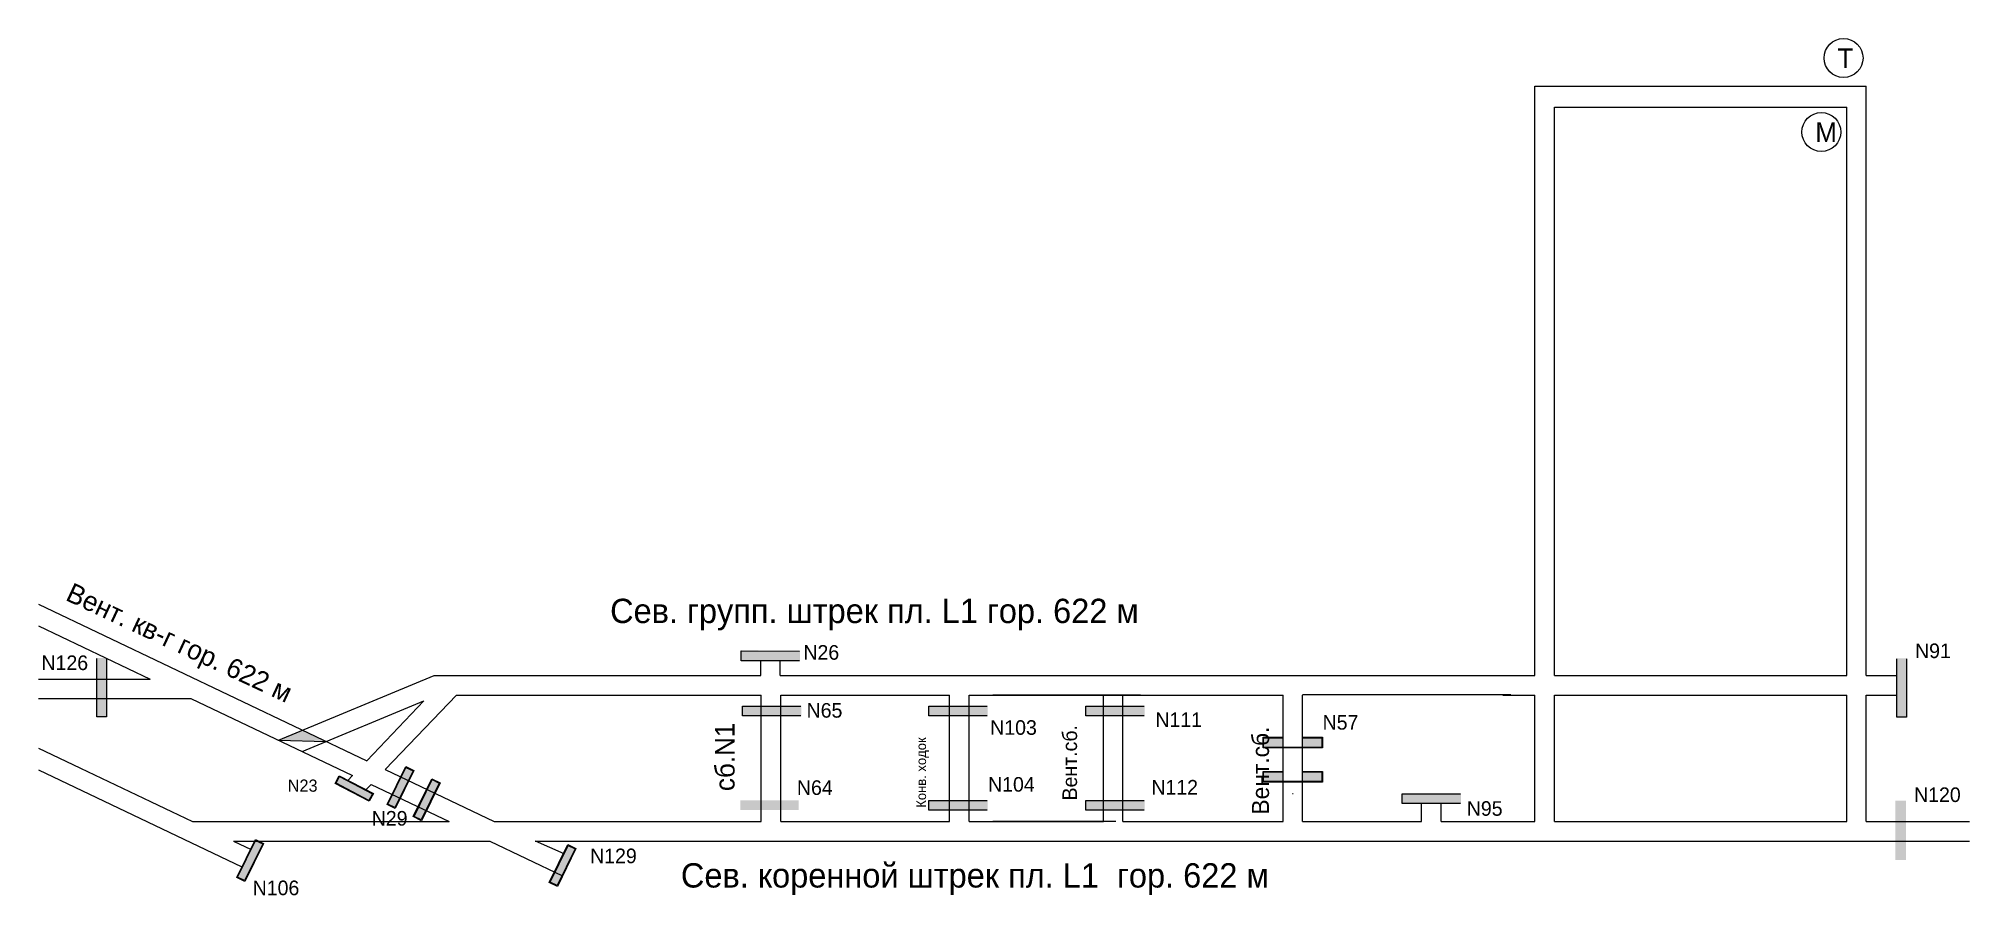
# Model space of a CAD drawing. Header units: millimetres. Extents: x -228 to 169, y -319 to -143.
import ezdxf

# ---------------------------------------------------------------- set-up
doc = ezdxf.new("R2010")
doc.units = ezdxf.units.MM
for name, color, linetype in [('Датчики метана', 7, 'Continuous'), ('Двери', 7, 'Continuous'), ('Номера перемычек', 7, 'Continuous'), ('Перемычки', 7, 'Continuous')]:
    doc.layers.add(name, color=color, linetype=linetype)

msp = doc.modelspace()

# ---------------------------------------------------------------- hatches: boundary and pattern name
for color, points in [(256, [(-173.37, -284.9), (-178.34, -286.97), (-168.52, -287.22)]), (3, [(-165.77, -294.45), (-166.49, -295.82), (-159.73, -299.34), (-159.01, -297.97)])]:
    msp.add_hatch(color=color).paths.add_polyline_path(points)
h = msp.add_hatch(color=256)
h.paths.add_polyline_path([(-150.51, -293.22), (-152.19, -292.39), (-156.01, -300.17), (-154.33, -301)])
h.paths.add_polyline_path([(-150.67, -293.28), (-152.13, -292.56), (-155.85, -300.11), (-154.39, -300.83)], flags=16)
h = msp.add_hatch(color=256)
h.paths.add_polyline_path([(-165.83, -294.26), (-166.68, -295.88), (-159.67, -299.53), (-158.82, -297.91)])
h.paths.add_polyline_path([(-159.01, -297.97), (-159.73, -299.34), (-166.49, -295.82), (-165.77, -294.45)], flags=16)
h = msp.add_hatch(color=256)
h.paths.add_polyline_path([(-145.11, -295.73), (-146.79, -294.9), (-150.62, -302.68), (-148.94, -303.51)])
h.paths.add_polyline_path([(-145.28, -295.78), (-146.73, -295.07), (-150.45, -302.62), (-148.99, -303.34)], flags=16)
h = msp.add_hatch(color=256)
h.paths.add_polyline_path([(-181.39, -308.21), (-183.08, -307.38), (-186.9, -315.16), (-185.22, -315.98)])
h.paths.add_polyline_path([(-181.56, -308.26), (-183.02, -307.55), (-186.74, -315.1), (-185.28, -315.82)], flags=16)
h = msp.add_hatch(color=256)
h.paths.add_polyline_path([(-117.19, -309.25), (-118.87, -308.42), (-122.69, -316.2), (-121.01, -317.03)])
h.paths.add_polyline_path([(-117.35, -309.31), (-118.81, -308.59), (-122.53, -316.14), (-121.07, -316.86)], flags=16)
at = {"layer": 'Двери'}
h = msp.add_hatch(color=256, dxfattribs=at)
h.paths.add_polyline_path([(28.12, -286.36), (24.02, -286.36), (24.02, -288.56), (28.12, -288.56), (28.12, -288.46), (24.12, -288.46), (24.12, -286.46), (28.12, -286.46)])
h.paths.add_polyline_path([(32.12, -288.46), (28.12, -288.46), (28.12, -288.56), (32.12, -288.56)])
h.paths.add_polyline_path([(36.22, -286.36), (32.12, -286.36), (32.12, -286.46), (36.12, -286.46), (36.12, -288.46), (32.12, -288.46), (32.12, -288.56), (36.22, -288.56)])
h = msp.add_hatch(color=3, dxfattribs=at)
h.paths.add_polyline_path([(24.12, -286.46), (24.12, -288.46), (28.12, -288.46), (28.12, -286.46)])
h.paths.add_polyline_path([(36.12, -288.46), (36.12, -286.46), (32.12, -286.46), (32.12, -288.46)])
h = msp.add_hatch(color=256, dxfattribs=at)
h.paths.add_polyline_path([(28.12, -293.37), (24.02, -293.37), (24.02, -295.57), (28.12, -295.57), (28.12, -295.47), (24.12, -295.47), (24.12, -293.47), (28.12, -293.47)])
h.paths.add_polyline_path([(32.12, -295.47), (28.12, -295.47), (28.12, -295.57), (32.12, -295.57)])
h.paths.add_polyline_path([(36.22, -293.37), (32.12, -293.37), (32.12, -293.47), (36.12, -293.47), (36.12, -295.47), (32.12, -295.47), (32.12, -295.57), (36.22, -295.57)])
h = msp.add_hatch(color=3, dxfattribs=at)
h.paths.add_polyline_path([(24.12, -293.47), (24.12, -295.47), (28.12, -295.47), (28.12, -293.47)])
h.paths.add_polyline_path([(36.12, -295.47), (36.12, -293.47), (32.12, -293.47), (32.12, -295.47)])
at = {"layer": 'Перемычки'}
h = msp.add_hatch(color=256, dxfattribs=at)
h.paths.add_polyline_path([(-83.33, -270.72), (-79.23, -270.73), (-79.23, -270.63), (-83.23, -270.62), (-83.23, -268.62), (-79.23, -268.63), (-79.23, -268.53), (-83.33, -268.52)])
h.paths.add_polyline_path([(-79.23, -270.63), (-79.23, -270.73), (-71.13, -270.74), (-71.13, -268.54), (-79.23, -268.53), (-79.23, -268.63), (-71.23, -268.64), (-71.23, -270.64)])
h = msp.add_hatch(color=3, dxfattribs=at)
h.paths.add_polyline_path([(-83.23, -268.62), (-83.23, -270.62), (-79.23, -270.63), (-79.23, -268.63)])
h.paths.add_polyline_path([(-75.23, -270.63), (-75.23, -268.63), (-79.23, -268.63), (-79.23, -270.63)])
h.paths.add_polyline_path([(-75.23, -270.63), (-71.23, -270.64), (-71.23, -268.64), (-75.23, -268.63)])
h = msp.add_hatch(color=256, dxfattribs=at)
h.paths.add_polyline_path([(-213.56, -282.29), (-213.56, -278.19), (-213.66, -278.19), (-213.66, -282.19), (-215.66, -282.19), (-215.66, -278.19), (-215.76, -278.19), (-215.76, -282.29)])
h.paths.add_polyline_path([(-213.66, -278.19), (-213.56, -278.19), (-213.56, -270.09), (-215.76, -270.09), (-215.76, -278.19), (-215.66, -278.19), (-215.66, -270.19), (-213.66, -270.19)])
h = msp.add_hatch(color=3, dxfattribs=at)
h.paths.add_polyline_path([(-215.66, -282.19), (-213.66, -282.19), (-213.66, -278.19), (-215.66, -278.19)])
h.paths.add_polyline_path([(-213.66, -274.19), (-215.66, -274.19), (-215.66, -278.19), (-213.66, -278.19)])
h.paths.add_polyline_path([(-213.66, -274.19), (-213.66, -270.19), (-215.66, -270.19), (-215.66, -274.19)])
h = msp.add_hatch(color=256, dxfattribs=at)
h.paths.add_polyline_path([(156.32, -282.32), (156.32, -278.22), (156.22, -278.22), (156.22, -282.22), (154.22, -282.22), (154.22, -278.22), (154.12, -278.22), (154.12, -282.32)])
h.paths.add_polyline_path([(156.22, -278.22), (156.32, -278.22), (156.32, -270.12), (154.12, -270.12), (154.12, -278.22), (154.22, -278.22), (154.22, -270.22), (156.22, -270.22)])
h = msp.add_hatch(color=3, dxfattribs=at)
h.paths.add_polyline_path([(154.22, -282.22), (156.22, -282.22), (156.22, -278.22), (154.22, -278.22)])
h.paths.add_polyline_path([(156.22, -274.22), (154.22, -274.22), (154.22, -278.22), (156.22, -278.22)])
h.paths.add_polyline_path([(156.22, -274.22), (156.22, -270.22), (154.22, -270.22), (154.22, -274.22)])
h = msp.add_hatch(color=256, dxfattribs=at)
h.paths.add_polyline_path([(-83.05, -282.05), (-78.95, -282.05), (-78.95, -281.95), (-82.95, -281.95), (-82.95, -279.95), (-78.95, -279.95), (-78.95, -279.85), (-83.05, -279.85)])
h.paths.add_polyline_path([(-78.95, -281.95), (-78.95, -282.05), (-70.85, -282.05), (-70.85, -279.85), (-78.95, -279.85), (-78.95, -279.95), (-70.95, -279.95), (-70.95, -281.95)])
h = msp.add_hatch(color=3, dxfattribs=at)
h.paths.add_polyline_path([(-82.95, -279.95), (-82.95, -281.95), (-78.95, -281.95), (-78.95, -279.95)])
h.paths.add_polyline_path([(-74.95, -281.95), (-74.95, -279.95), (-78.95, -279.95), (-78.95, -281.95)])
h.paths.add_polyline_path([(-74.95, -281.95), (-70.95, -281.95), (-70.95, -279.95), (-74.95, -279.95)])
h = msp.add_hatch(color=256, dxfattribs=at)
h.paths.add_polyline_path([(-44.81, -282.05), (-40.71, -282.05), (-40.71, -281.95), (-44.71, -281.95), (-44.71, -279.95), (-40.71, -279.95), (-40.71, -279.85), (-44.81, -279.85)])
h.paths.add_polyline_path([(-40.71, -281.95), (-40.71, -282.05), (-32.61, -282.05), (-32.61, -279.85), (-40.71, -279.85), (-40.71, -279.95), (-32.71, -279.95), (-32.71, -281.95)])
h = msp.add_hatch(color=3, dxfattribs=at)
h.paths.add_polyline_path([(-44.71, -279.95), (-44.71, -281.95), (-40.71, -281.95), (-40.71, -279.95)])
h.paths.add_polyline_path([(-36.71, -281.95), (-36.71, -279.95), (-40.71, -279.95), (-40.71, -281.95)])
h.paths.add_polyline_path([(-36.71, -281.95), (-32.71, -281.95), (-32.71, -279.95), (-36.71, -279.95)])
h = msp.add_hatch(color=256, dxfattribs=at)
h.paths.add_polyline_path([(-12.54, -282.05), (-8.44, -282.05), (-8.44, -281.95), (-12.44, -281.95), (-12.44, -279.95), (-8.44, -279.95), (-8.44, -279.85), (-12.54, -279.85)])
h.paths.add_polyline_path([(-8.44, -281.95), (-8.44, -282.05), (-0.34, -282.05), (-0.34, -279.85), (-8.44, -279.85), (-8.44, -279.95), (-0.44, -279.95), (-0.44, -281.95)])
h = msp.add_hatch(color=3, dxfattribs=at)
h.paths.add_polyline_path([(-12.44, -279.95), (-12.44, -281.95), (-8.44, -281.95), (-8.44, -279.95)])
h.paths.add_polyline_path([(-4.44, -281.95), (-4.44, -279.95), (-8.44, -279.95), (-8.44, -281.95)])
h.paths.add_polyline_path([(-4.44, -281.95), (-0.44, -281.95), (-0.44, -279.95), (-4.44, -279.95)])
for points in [[(-155.85, -300.11), (-154.39, -300.83), (-150.67, -293.28), (-152.13, -292.56)], [(-150.45, -302.62), (-148.99, -303.34), (-145.28, -295.78), (-146.73, -295.07)], [(-186.74, -315.1), (-185.28, -315.82), (-181.56, -308.26), (-183.02, -307.55)], [(-122.53, -316.14), (-121.07, -316.86), (-117.35, -309.31), (-118.81, -308.59)]]:
    msp.add_hatch(color=3, dxfattribs=at).paths.add_polyline_path(points)
h = msp.add_hatch(color=3, dxfattribs=at)
h.paths.add_polyline_path([(-83.4, -299.33), (-83.4, -301.33), (-79.4, -301.33), (-79.4, -299.33)])
h.paths.add_polyline_path([(-75.4, -301.33), (-75.4, -299.33), (-79.4, -299.33), (-79.4, -301.33)])
h.paths.add_polyline_path([(-75.4, -301.33), (-71.4, -301.33), (-71.4, -299.33), (-75.4, -299.33)])
h = msp.add_hatch(color=256, dxfattribs=at)
h.paths.add_polyline_path([(-44.81, -301.43), (-40.71, -301.43), (-40.71, -301.33), (-44.71, -301.33), (-44.71, -299.33), (-40.71, -299.33), (-40.71, -299.23), (-44.81, -299.23)])
h.paths.add_polyline_path([(-40.71, -301.33), (-40.71, -301.43), (-32.61, -301.43), (-32.61, -299.23), (-40.71, -299.23), (-40.71, -299.33), (-32.71, -299.33), (-32.71, -301.33)])
h = msp.add_hatch(color=3, dxfattribs=at)
h.paths.add_polyline_path([(-44.71, -299.33), (-44.71, -301.33), (-40.71, -301.33), (-40.71, -299.33)])
h.paths.add_polyline_path([(-36.71, -301.33), (-36.71, -299.33), (-40.71, -299.33), (-40.71, -301.33)])
h.paths.add_polyline_path([(-36.71, -301.33), (-32.71, -301.33), (-32.71, -299.33), (-36.71, -299.33)])
h = msp.add_hatch(color=256, dxfattribs=at)
h.paths.add_polyline_path([(-12.54, -301.43), (-8.44, -301.43), (-8.44, -301.33), (-12.44, -301.33), (-12.44, -299.33), (-8.44, -299.33), (-8.44, -299.23), (-12.54, -299.23)])
h.paths.add_polyline_path([(-8.44, -301.33), (-8.44, -301.43), (-0.34, -301.43), (-0.34, -299.23), (-8.44, -299.23), (-8.44, -299.33), (-0.44, -299.33), (-0.44, -301.33)])
h = msp.add_hatch(color=3, dxfattribs=at)
h.paths.add_polyline_path([(-12.44, -299.33), (-12.44, -301.33), (-8.44, -301.33), (-8.44, -299.33)])
h.paths.add_polyline_path([(-4.44, -301.33), (-4.44, -299.33), (-8.44, -299.33), (-8.44, -301.33)])
h.paths.add_polyline_path([(-4.44, -301.33), (-0.44, -301.33), (-0.44, -299.33), (-4.44, -299.33)])
h = msp.add_hatch(color=256, dxfattribs=at)
h.paths.add_polyline_path([(52.48, -300.1), (56.58, -300.1), (56.58, -300), (52.58, -300), (52.58, -298), (56.58, -298), (56.58, -297.9), (52.48, -297.9)])
h.paths.add_polyline_path([(56.58, -300), (56.58, -300.1), (64.68, -300.1), (64.68, -297.9), (56.58, -297.9), (56.58, -298), (64.58, -298), (64.58, -300)])
h = msp.add_hatch(color=3, dxfattribs=at)
h.paths.add_polyline_path([(52.58, -298), (52.58, -300), (56.58, -300), (56.58, -298)])
h.paths.add_polyline_path([(60.58, -300), (60.58, -298), (56.58, -298), (56.58, -300)])
h.paths.add_polyline_path([(60.58, -300), (64.58, -300), (64.58, -298), (60.58, -298)])
h = msp.add_hatch(color=256, dxfattribs=at)
h.paths.add_polyline_path([(156.15, -311.62), (156.15, -307.52), (156.05, -307.52), (156.05, -311.52), (154.05, -311.52), (154.05, -307.52), (153.95, -307.52), (153.95, -311.62)])
h.paths.add_polyline_path([(156.05, -307.52), (156.15, -307.52), (156.15, -299.42), (153.95, -299.42), (153.95, -307.52), (154.05, -307.52), (154.05, -299.52), (156.05, -299.52)])
h = msp.add_hatch(color=3, dxfattribs=at)
h.paths.add_polyline_path([(154.05, -311.52), (156.05, -311.52), (156.05, -307.52), (154.05, -307.52)])
h.paths.add_polyline_path([(156.05, -303.52), (154.05, -303.52), (154.05, -307.52), (156.05, -307.52)])
h.paths.add_polyline_path([(156.05, -303.52), (156.05, -299.52), (154.05, -299.52), (154.05, -303.52)])

# ---------------------------------------------------------------- linework, layer by layer
for p, q in [((79.89, -273.69), (79.89, -152.54)), ((79.89, -152.54), (147.98, -152.54)), ((147.98, -273.69), (147.98, -152.54)), ((83.89, -273.69), (83.89, -156.85)), ((83.89, -156.85), (143.98, -156.85)), ((143.98, -273.69), (143.98, -156.85)), ((-227.62, -259.03), (-160.19, -291.19)), ((-227.62, -263.46), (-204.71, -274.39)), ((-178.34, -286.97), (-146.33, -273.69)), ((-146.33, -273.69), (-92.83, -273.69)), ((-92.83, -273.69), (-79.2, -273.69)), ((-79.2, -273.69), (-79.2, -270.63)), ((-75.2, -273.69), (-75.2, -270.63)), ((-75.2, -273.69), (-56.14, -273.69)), ((-56.81, -273.69), (-6.26, -273.69)), ((-6.26, -273.69), (-4.98, -273.69)), ((-6.26, -273.69), (-6.13, -273.69)), ((-5.2, -273.69), (16.99, -273.69)), ((15.69, -273.69), (79.89, -273.69)), ((83.89, -273.69), (143.98, -273.69)), ((147.98, -273.69), (154.22, -273.69)), ((-227.62, -274.39), (-204.71, -274.39)), ((-156.39, -293), (-141.77, -277.69)), ((-141.77, -277.69), (-79.11, -277.69)), ((-79.11, -303.69), (-79.11, -277.69)), ((-75.11, -303.69), (-75.11, -277.69)), ((-75.11, -277.69), (-71.99, -277.69)), ((-71.99, -277.69), (-56.31, -277.69)), ((-56.81, -277.69), (-40.41, -277.69)), ((-40.42, -303.69), (-40.41, -277.69)), ((-36.42, -303.69), (-36.41, -277.69)), ((-36.41, -277.69), (-6.26, -277.69)), ((-1.18, -277.69), (-31.55, -277.69)), ((-6.26, -277.69), (-27.55, -277.69)), ((-27.55, -277.69), (-8.81, -277.69)), ((-8.81, -303.69), (-8.81, -277.69)), ((-6.26, -277.69), (-1.18, -277.69)), ((-4.81, -303.69), (-4.81, -277.69)), ((-4.81, -277.69), (-0.98, -277.69)), ((-0.98, -277.69), (9.89, -277.69)), ((9.6, -277.69), (28.11, -277.69)), ((28.11, -303.69), (28.11, -277.69)), ((74.94, -277.65), (32.11, -277.65)), ((32.11, -303.69), (32.11, -277.69)), ((73.27, -277.68), (79.89, -277.68)), ((79.89, -303.69), (79.89, -277.68)), ((83.89, -303.69), (83.89, -277.68)), ((83.89, -277.68), (143.98, -277.68)), ((106.05, -277.69), (143.98, -277.69)), ((143.98, -303.69), (143.98, -277.68)), ((147.98, -303.69), (147.98, -277.68)), ((147.98, -277.68), (154.19, -277.68)), ((147.98, -277.69), (148.88, -277.69)), ((-227.62, -278.39), (-196.33, -278.39)), ((-196.33, -278.39), (-163.1, -294.23)), ((-173.49, -289.28), (-148.46, -278.9)), ((-160.19, -291.19), (-148.46, -278.9)), ((-227.62, -288.6), (-195.98, -303.69)), ((-178.34, -286.97), (-168.52, -287.22)), ((-227.62, -293.03), (-185.84, -312.96)), ((-156.39, -293), (-149.08, -296.49)), ((-164.05, -295.22), (-163.1, -294.23)), ((-160.3, -297.09), (-159.3, -296.05)), ((-159.3, -296.05), (-143.28, -303.69)), ((-149.08, -296.49), (-133.99, -303.69)), ((56.58, -303.69), (56.58, -300)), ((60.58, -303.69), (60.58, -300)), ((-195.98, -303.69), (-143.28, -303.69)), ((-133.99, -303.69), (-79.11, -303.69)), ((-75.11, -303.69), (-71.99, -303.69)), ((-71.99, -303.69), (-60.81, -303.69)), ((-56.81, -303.69), (-40.42, -303.69)), ((-36.42, -303.69), (-19.73, -303.69)), ((-6.26, -303.69), (-31.55, -303.69)), ((-10.96, -303.69), (-27.55, -303.69)), ((-27.55, -303.69), (-8.81, -303.69)), ((-21.26, -303.69), (-10.26, -303.69)), ((-4.81, -303.69), (-1.07, -303.69)), ((-0.98, -303.69), (9.89, -303.69)), ((9.25, -303.69), (16.01, -303.69)), ((15.65, -303.69), (26.25, -303.69)), ((25.39, -303.69), (25.43, -303.69)), ((25.43, -303.69), (28.11, -303.69)), ((32.11, -303.69), (56.58, -303.69)), ((60.58, -303.69), (74.94, -303.69)), ((72.87, -303.69), (79.89, -303.69)), ((83.89, -303.69), (143.98, -303.69)), ((104.78, -303.69), (129.24, -303.69)), ((133.24, -303.69), (143.98, -303.69)), ((147.98, -303.69), (169.16, -303.69)), ((-187.6, -307.69), (-183.95, -309.43)), ((-187.6, -307.69), (-134.89, -307.69)), ((-134.89, -307.69), (-119.93, -314.82)), ((-125.61, -307.65), (-119.66, -310.25)), ((-125.6, -307.69), (-71.99, -307.69)), ((-71.99, -307.69), (-56.14, -307.69)), ((-56.81, -307.69), (-27.55, -307.69)), ((-27.55, -307.69), (-0.98, -307.69)), ((-0.98, -307.69), (167.69, -307.69)), ((167.69, -307.69), (169.16, -307.69))]:
    msp.add_line(p, q)
for points in [[(-150.51, -293.22), (-154.33, -301), (-156.01, -300.17), (-152.19, -292.39)], [(-150.67, -293.28), (-154.39, -300.83), (-155.85, -300.11), (-152.13, -292.56)], [(-165.83, -294.26), (-158.82, -297.91), (-159.67, -299.53), (-166.68, -295.88)], [(-165.77, -294.45), (-159.01, -297.97), (-159.73, -299.34), (-166.49, -295.82)], [(-145.11, -295.73), (-148.94, -303.51), (-150.62, -302.68), (-146.79, -294.9)], [(-145.28, -295.78), (-148.99, -303.34), (-150.45, -302.62), (-146.73, -295.07)], [(-181.39, -308.21), (-185.22, -315.98), (-186.9, -315.16), (-183.08, -307.38)], [(-181.56, -308.26), (-185.28, -315.82), (-186.74, -315.1), (-183.02, -307.55)], [(-117.19, -309.25), (-121.01, -317.03), (-122.69, -316.2), (-118.87, -308.42)], [(-117.35, -309.31), (-121.07, -316.86), (-122.53, -316.14), (-118.81, -308.59)]]:
    msp.add_lwpolyline(points, close=True)
at = {"layer": 'Датчики метана', "color": 7}
msp.add_line((-71.99, -303.69), (-56.8, -303.69), dxfattribs=at)
for centre in [(143.3, -146.76), (138.73, -161.97)]:
    msp.add_circle(centre, 4, dxfattribs=at)
at = {"layer": 'Двери'}
msp.add_line((30.05, -297.89), (30.2, -297.89), dxfattribs=at)
for points in [[(32.12, -286.36), (36.22, -286.36), (36.22, -288.56), (24.02, -288.56), (24.02, -286.36), (28.12, -286.36)], [(32.12, -286.46), (36.12, -286.46), (36.12, -288.46), (24.12, -288.46), (24.12, -286.46), (28.12, -286.46)], [(32.12, -293.37), (36.22, -293.37), (36.22, -295.57), (24.02, -295.57), (24.02, -293.37), (28.12, -293.37)], [(32.12, -293.47), (36.12, -293.47), (36.12, -295.47), (24.12, -295.47), (24.12, -293.47), (28.12, -293.47)]]:
    msp.add_lwpolyline(points, dxfattribs=at)
at = {"layer": 'Номера перемычек', "color": 7}
msp.add_line((-164.48, -289.15), (-160.19, -291.19), dxfattribs=at)
at = {"layer": 'Перемычки'}
for points in [[(-71.23, -270.64), (-83.23, -270.62), (-83.23, -268.62), (-71.23, -268.64)], [(-213.66, -270.19), (-213.66, -282.19), (-215.66, -282.19), (-215.66, -270.19)], [(156.22, -270.22), (156.22, -282.22), (154.22, -282.22), (154.22, -270.22)], [(-70.95, -281.95), (-82.95, -281.95), (-82.95, -279.95), (-70.95, -279.95)], [(-32.71, -281.95), (-44.71, -281.95), (-44.71, -279.95), (-32.71, -279.95)], [(-0.44, -281.95), (-12.44, -281.95), (-12.44, -279.95), (-0.44, -279.95)], [(-32.71, -301.33), (-44.71, -301.33), (-44.71, -299.33), (-32.71, -299.33)], [(-0.44, -301.33), (-12.44, -301.33), (-12.44, -299.33), (-0.44, -299.33)], [(64.58, -300), (52.58, -300), (52.58, -298), (64.58, -298)]]:
    msp.add_lwpolyline(points, dxfattribs=at)

# ---------------------------------------------------------------- texts
at = {"color": 7}
msp.add_text('Вент. кв-г гор. 622 м', height=4, rotation=335, dxfattribs=at).set_placement((-222.3, -258.1))
for s, p in [('Сев. групп. штрек пл. L1 гор. 622 м', (-110.18, -262.89)), ('Сев. коренной штрек пл. L1  гор. 622 м', (-95.63, -317.25))]:
    msp.add_text(s, height=5).set_placement(p)
for s, height, p in [('сб.N1', 4, (-84.6, -297.43)), ('Вент.сб.', 3, (-14.22, -299.35)), ('Вент.сб.', 3.5, (25.23, -302.25)), ('Конв. ходок', 2, (-45.25, -300.85))]:
    msp.add_text(s, height=height, rotation=90).set_placement(p)
at = {"layer": 'Датчики метана'}
for s, p in [('Т', (142.05, -148.79)), ('M', (137.49, -164))]:
    msp.add_text(s, height=4, dxfattribs=at).set_placement(p)
at = {"layer": 'Номера перемычек'}
for s, height, p in [('N126', 3, (-227.04, -272.55)), ('N26', 3, (-70.46, -270.42)), ('N91', 3, (157.99, -270.09)), ('N65', 3, (-69.8, -282.33)), ('N111', 3, (1.88, -284.25)), ('N103', 3, (-32.07, -285.86)), ('N57', 3, (36.24, -284.79)), ('N23', 2.5, (-176.43, -297.55)), ('N64', 3, (-71.79, -298.21)), ('N104', 3, (-32.51, -297.54)), ('N112', 3, (1.05, -298.14)), ('N120', 3, (157.79, -299.67)), ('N29', 3, (-159.17, -304.52)), ('N95', 3, (65.87, -302.5)), ('N129', 3, (-114.29, -312.24)), ('N106', 3, (-183.64, -318.82))]:
    msp.add_text(s, height=height, dxfattribs=at).set_placement(p)

doc.saveas('drawing.dxf')
